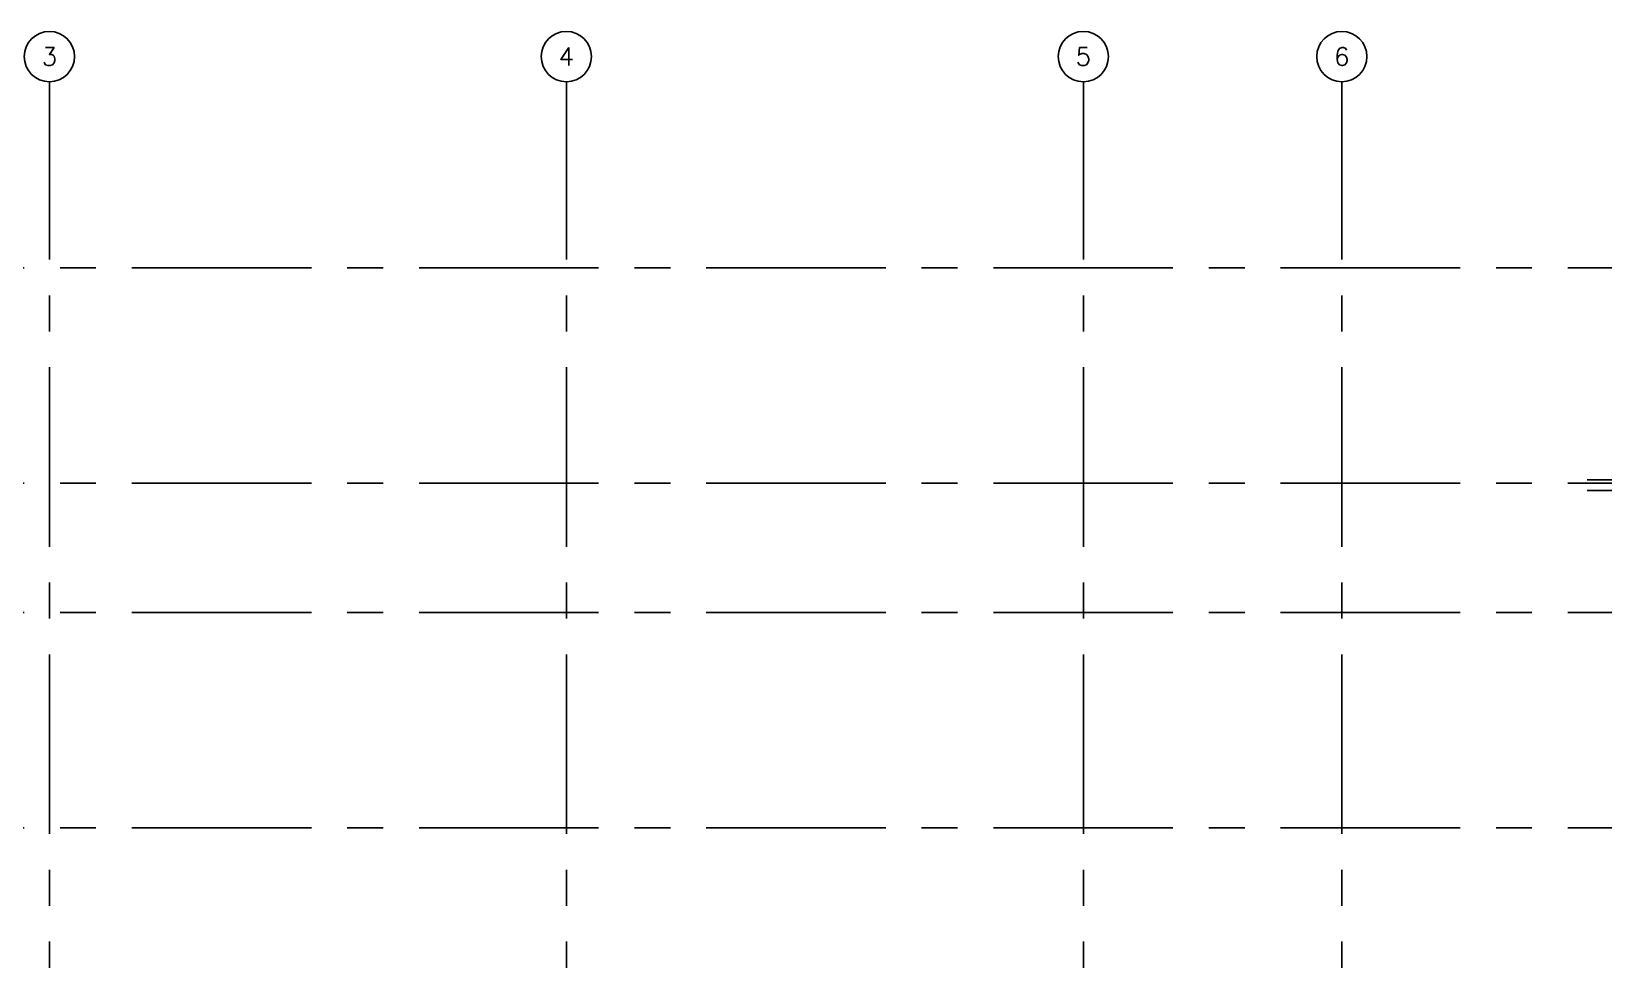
# Model space of a CAD drawing. Extents: x 417866230.2 to 417866327.8, y 43498045.5 to 43498135.4.
# Drawn here: x 417866241.55 to 417866263.44, y 43498122.49 to 43498135.42 of the extents above; entities that cross this region are included whole.
import ezdxf
from ezdxf.enums import TextEntityAlignment as Align

# ---------------------------------------------------------------- set-up
doc = ezdxf.new("R2010")
doc.units = 0
doc.header["$MEASUREMENT"] = 0
doc.linetypes.add('CENTERX2', pattern=[4, 2.5, -0.5, 0.5, -0.5])
for name, color, linetype in [('AX', 9, 'CONTINUOUS'), ('AX-CR', 7, 'CONTINUOUS'), ('AX-TXT', 2, 'CONTINUOUS'), ('AXES', 11, 'CENTERX2'), ('CURB', 9, 'CONTINUOUS')]:
    doc.layers.add(name, color=color, linetype=linetype)
doc.styles.add('ROMANS', font='ROMANS.shx', dxfattribs={"width": 0.6})

# ---------------------------------------------------------------- blocks, each defined once
blk = doc.blocks.new('AXU')
at = {"layer": 'AX-CR'}
blk.add_circle((0, 350), 350, dxfattribs=at)
at = {"layer": 'AX-TXT', "style": 'ROMANS'}
blk.add_attdef('AX', text='', height=250, dxfattribs=at).set_placement((0, 350), align=Align.MIDDLE)

msp = doc.modelspace()

# ---------------------------------------------------------------- linework, layer by layer
at = {"layer": 'AXES'}
for p, q in [((417866241.797, 43498056.238), (417866241.797, 43498134.715)), ((417866248.997, 43498056.238), (417866248.997, 43498134.715)), ((417866256.197, 43498056.238), (417866256.197, 43498134.715)), ((417866259.797, 43498056.238), (417866259.797, 43498134.715)), ((417866230.945, 43498132.122), (417866300.037, 43498132.122)), ((417866230.945, 43498129.122), (417866306.417, 43498129.122)), ((417866230.945, 43498127.322), (417866300.037, 43498127.322)), ((417866230.945, 43498124.322), (417866300.037, 43498124.322))]:
    msp.add_line(p, q, dxfattribs=at)
at = {"layer": 'CURB'}
for p, q in [((417866266.482, 43498129.172), (417866263.213, 43498129.172)), ((417866266.482, 43498129.022), (417866263.213, 43498129.022))]:
    msp.add_line(p, q, dxfattribs=at)

# ---------------------------------------------------------------- block references
at = {"layer": 'AX', "xscale": 0.001000000047497451, "yscale": 0.0009999999892897904, "zscale": 0.001}
for p, values in [((417866241.797, 43498134.715), {'AX': '3'}), ((417866248.997, 43498134.715), {'AX': '4'}), ((417866256.197, 43498134.715), {'AX': '5'}), ((417866259.797, 43498134.715), {'AX': '6'})]:
    msp.add_blockref('AXU', p, dxfattribs=at).add_auto_attribs(values)

doc.saveas('drawing.dxf')
